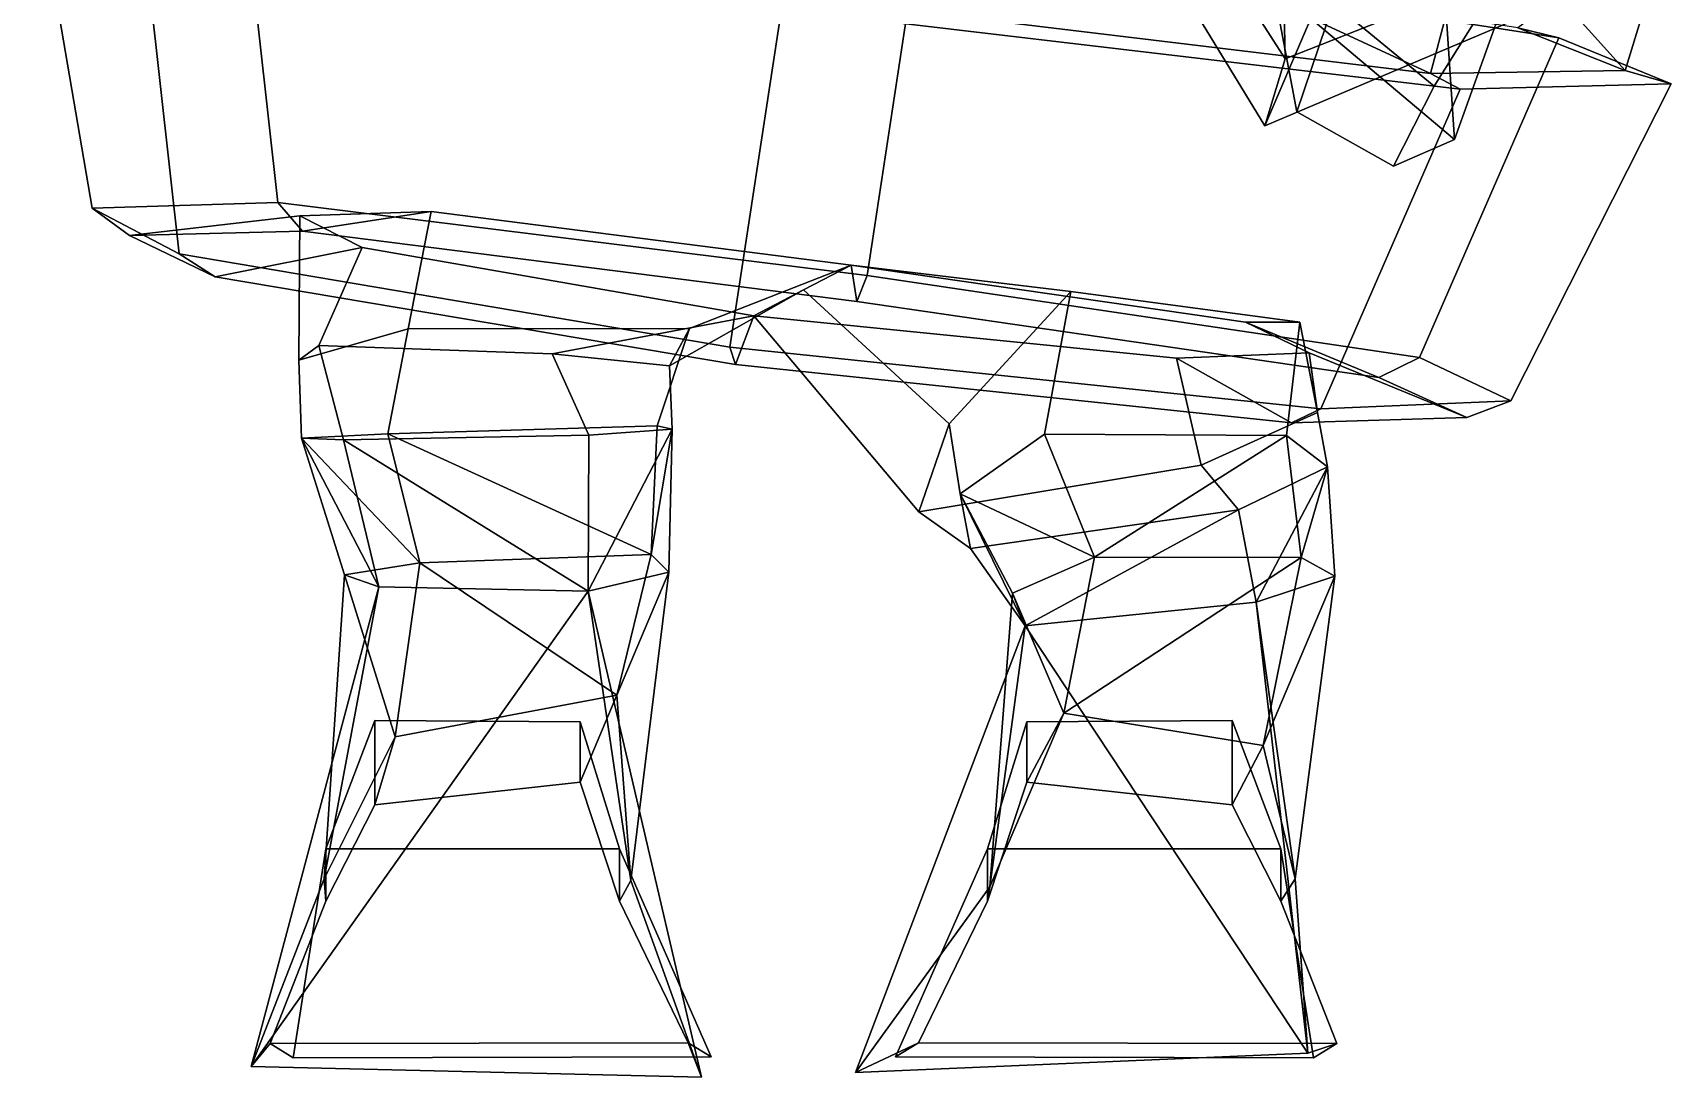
# Model space of a CAD drawing. Extents: x -165 to 138, y -156 to 341.
# Drawn here: x -125.7 to 137.9, y -156.1 to 11.7 of the extents above; entities that cross this region are included whole.
import ezdxf

# ---------------------------------------------------------------- set-up
doc = ezdxf.new("R2010")
doc.units = 0

msp = doc.modelspace()

# ---------------------------------------------------------------- linework, layer by layer
for points in [[(79.26339, 13.133499, 135.915558), (72.258568, -3.240616, 165.078476), (37.899254, 53.023712, 182.140381), (43.067955, 66.638611, 152.388382)], [(74.99118, 33.484436, 174.27446), (86.964859, 62.00174, 185.09491), (49.041519, 48.752563, 182.469772), (75.532425, 7.523346, 170.495575)], [(72.258568, -3.240616, 165.078476), (75.532425, 7.523346, 170.495575), (49.041519, 48.752563, 182.469772), (37.899254, 53.023712, 182.140381)], [(98.855461, 5.187561, -86.904182), (-3.486995, 17.540817, -109.273483), (2.524351, 49.820557, -101.643822)], [(98.855461, 5.187561, -86.904182), (2.524351, 49.820557, -101.643822), (106.113174, 32.380951, -77.856827)], [(77.369743, -1.003418, 270.188599), (83.276886, 16.389099, 276.25415), (84.416496, 46.185944, 230.299667), (73.572906, 19.157257, 204.325821)], [(83.276886, 16.389099, 276.25415), (99.474403, 3.10083, 271.42157), (114.226303, 26.768082, 208.231125), (84.416496, 46.185944, 230.299667)], [(-92.516701, 39.715836, 91.30304), (-125.720726, 39.245514, 9.986922), (-116.204163, -16.483505, 6.223562), (-86.341301, -15.559219, 87.797539)], [(8.335198, -27.321243, 114.606453), (16.590078, 26.96489, 117.052345), (-92.516701, 39.715836, 91.30304), (-86.341301, -15.559219, 87.797539)], [(102.702919, -5.424973, 195.972153), (101.15921, 18.044571, 169.269348), (115.30909, 42.077026, 178.640747), (114.226303, 26.768082, 208.231125)], [(-116.204163, -16.483505, 6.223562), (-125.720726, 39.245514, 9.986922), (-108.368538, 31.463089, -82.690552), (-102.193138, -23.811966, -86.196053)], [(79.26339, 13.133499, 135.915558), (135.042969, 33.690918, 156.129532), (128.395691, 20.605682, 185.821381), (72.258568, -3.240616, 165.078476)], [(73.572906, 19.157257, 204.325821), (74.99118, 33.484436, 174.27446), (101.15921, 18.044571, 169.269348), (102.702919, -5.424973, 195.972153)], [(74.99118, 33.484436, 174.27446), (75.532425, 7.523346, 170.495575), (117.599426, 24.193451, 185.258392), (101.15921, 18.044571, 169.269348)], [(130.167084, 5.662369, -9.695655), (98.855461, 5.187561, -86.904182), (106.113174, 32.380951, -77.856827)], [(130.167084, 5.662369, -9.695655), (106.113174, 32.380951, -77.856827), (137.86171, 30.88858, -12.254426)], [(-102.193138, -23.811966, -86.196053), (-108.368538, 31.463089, -82.690552), (-5.433877, 15.497955, -124.800201), (-13.698853, -38.792557, -127.244644)], [(112.883636, 12.490875, 67.072449), (130.167084, 5.662369, -9.695655), (137.86171, 30.88858, -12.254426)], [(8.335198, -27.321243, 114.606453), (97.105896, -40.484116, 73.639763), (119.501503, 10.908997, 74.940262), (16.590078, 26.96489, 117.052345)], [(16.590078, 26.96489, 117.052345), (119.501503, 10.908997, 74.940262), (112.883636, 12.490875, 67.072449), (15.648483, 27.55249, 104.816292)], [(92.923828, -9.721695, 255.043915), (102.702919, -5.424973, 195.972153), (114.226303, 26.768082, 208.231125), (99.474403, 3.10083, 271.42157)], [(72.258568, -3.240616, 165.078476), (128.395691, 20.605682, 185.821381), (117.599426, 24.193451, 185.258392), (75.532425, 7.523346, 170.495575)], [(77.369743, -1.003418, 270.188599), (73.572906, 19.157257, 204.325821), (102.702919, -5.424973, 195.972153), (92.923828, -9.721695, 255.043915)], [(103.649673, 2.656265, -99.053329), (-5.433877, 15.497955, -124.800201), (-3.486995, 17.540817, -109.273483), (98.855461, 5.187561, -86.904182)], [(77.369743, -1.003418, 270.188599), (92.923828, -9.721695, 255.043915), (99.474403, 3.10083, 271.42157), (83.276886, 16.389099, 276.25415)], [(81.254059, -48.736862, -100.353828), (-13.698853, -38.792557, -127.244644), (-5.433877, 15.497955, -124.800201), (103.649673, 2.656265, -99.053329)], [(119.501503, 10.908997, 74.940262), (97.105896, -40.484116, 73.639763), (111.791786, -47.461227, -11.372318), (137.528564, 3.477936, -10.329679)], [(137.528564, 3.477936, -10.329679), (130.167084, 5.662369, -9.695655), (112.883636, 12.490875, 67.072449), (119.501503, 10.908997, 74.940262)], [(103.649673, 2.656265, -99.053329), (98.855461, 5.187561, -86.904182), (130.167084, 5.662369, -9.695655), (137.528564, 3.477936, -10.329679)], [(111.791786, -47.461227, -11.372318), (81.254059, -48.736862, -100.353828), (103.649673, 2.656265, -99.053329), (137.528564, 3.477936, -10.329679)], [(-86.341301, -15.559219, 87.797539), (-116.204163, -16.483505, 6.223562), (-110.184654, -20.893631, 5.55912), (-82.39669, -20.188965, 78.848785)], [(8.335198, -27.321243, 114.606453), (-86.341301, -15.559219, 87.797539), (-82.39669, -20.188965, 78.848785), (6.675724, -31.45459, 102.157692)], [(-116.204163, -16.483505, 6.223562), (-102.193138, -23.811966, -86.196053), (-96.424858, -27.492271, -75.127846), (-110.184654, -20.893631, 5.55912)], [(-82.39669, -20.188965, 78.848785), (-110.184654, -20.893631, 5.55912), (-82.812599, -17.704498, 3.831028), (-61.696651, -17.014648, 62.122837)], [(-110.184654, -20.893631, 5.55912), (-96.424858, -27.492271, -75.127846), (-72.781464, -22.785599, -59.546707), (-82.812599, -17.704498, 3.831028)], [(-61.696651, -17.014648, 62.122837), (-82.812599, -17.704498, 3.831028), (-82.991768, -40.888733, 4.969349), (-65.424065, -35.879929, 42.787937)], [(-82.812599, -17.704498, 3.831028), (-72.781464, -22.785599, -59.546707), (-79.744598, -38.529007, -38.31179), (-82.991768, -40.888733, 4.969349)], [(6.675724, -31.45459, 102.157692), (-82.39669, -20.188965, 78.848785), (-61.696651, -17.014648, 62.122837), (5.794255, -25.62619, 81.393921)], [(5.794255, -25.62619, 81.393921), (-61.696651, -17.014648, 62.122837), (-65.424065, -35.879929, 42.787937), (-20.213848, -35.814865, 57.977783)], [(-96.424858, -27.492271, -75.127846), (-12.823437, -41.606201, -111.869827), (-9.86199, -33.7771, -90.452827), (-72.781464, -22.785599, -59.546707)], [(-72.781464, -22.785599, -59.546707), (-9.86199, -33.7771, -90.452827), (-42.245441, -39.890381, -66.791031), (-79.744598, -38.529007, -38.31179)], [(-102.193138, -23.811966, -86.196053), (-13.698853, -38.792557, -127.244644), (-12.823437, -41.606201, -111.869827), (-96.424858, -27.492271, -75.127846)], [(-1.880099, -29.62159, -2.841647), (5.794255, -25.62619, 81.393921), (-20.213848, -35.814865, 57.977783), (-23.416496, -41.822449, -4.602955)], [(21.541174, -51.158264, 0.321061), (41.077587, -29.858688, 58.12804), (5.794255, -25.62619, 81.393921), (-1.880099, -29.62159, -2.841647)], [(5.794255, -25.62619, 81.393921), (41.077587, -29.858688, 58.12804), (77.884239, -34.783234, 28.796585), (69.114471, -34.787903, 52.027321)], [(6.675724, -31.45459, 102.157692), (5.794255, -25.62619, 81.393921), (69.114471, -34.787903, 52.027321), (90.562958, -43.688919, 65.500397)], [(8.335198, -27.321243, 114.606453), (6.675724, -31.45459, 102.157692), (90.562958, -43.688919, 65.500397), (97.105896, -40.484116, 73.639763)], [(-9.86199, -33.7771, -90.452827), (-1.880099, -29.62159, -2.841647), (-23.416496, -41.822449, -4.602955), (-42.245441, -39.890381, -66.791031)], [(21.541174, -51.158264, 0.321061), (-1.880099, -29.62159, -2.841647), (-9.86199, -33.7771, -90.452827), (16.658457, -65.273346, -64.153442)], [(36.825344, -52.795563, 26.049795), (41.077587, -29.858688, 58.12804), (21.541174, -51.158264, 0.321061), (23.29467, -62.361908, 2.238448)], [(36.825344, -52.795563, 26.049795), (75.726479, -53.014069, 7.807915), (77.884239, -34.783234, 28.796585), (41.077587, -29.858688, 58.12804)], [(76.53479, -50.992233, -88.476234), (58.029663, -40.558853, -69.64222), (-9.86199, -33.7771, -90.452827), (-12.823437, -41.606201, -111.869827)], [(58.029663, -40.558853, -69.64222), (62.011806, -57.802757, -50.686378), (16.658457, -65.273346, -64.153442), (-9.86199, -33.7771, -90.452827)], [(-68.647255, -52.739471, 18.087334), (-65.424065, -35.879929, 42.787937), (-82.991768, -40.888733, 4.969349), (-82.529465, -53.460289, 3.251006)], [(-25.410162, -51.466652, 19.64609), (-20.213848, -35.814865, 57.977783), (-65.424065, -35.879929, 42.787937), (-68.647255, -52.739471, 18.087334)], [(-25.410162, -51.466652, 19.64609), (-23.011196, -51.999352, -7.975069), (-23.416496, -41.822449, -4.602955), (-20.213848, -35.814865, 57.977783)], [(69.114471, -34.787903, 52.027321), (77.884239, -34.783234, 28.796585), (80.720718, -49.324356, -11.106003), (79.38826, -39.742676, -8.687033)], [(90.562958, -43.688919, 65.500397), (69.114471, -34.787903, 52.027321), (79.38826, -39.742676, -8.687033), (104.701889, -50.090179, -11.025025)], [(75.726479, -53.014069, 7.807915), (82.332535, -58.0401, -10.892632), (80.720718, -49.324356, -11.106003), (77.884239, -34.783234, 28.796585)], [(-82.529465, -53.460289, 3.251006), (-82.991768, -40.888733, 4.969349), (-79.744598, -38.529007, -38.31179), (-75.785988, -53.700325, -16.646545)], [(-75.785988, -53.700325, -16.646545), (-79.744598, -38.529007, -38.31179), (-42.245441, -39.890381, -66.791031), (-36.39283, -52.944901, -33.790646)], [(81.254059, -48.736862, -100.353828), (76.53479, -50.992233, -88.476234), (-12.823437, -41.606201, -111.869827), (-13.698853, -38.792557, -127.244644)], [(-23.011196, -51.999352, -7.975069), (-36.39283, -52.944901, -33.790646), (-42.245441, -39.890381, -66.791031), (-23.416496, -41.822449, -4.602955)], [(79.38826, -39.742676, -8.687033), (80.720718, -49.324356, -11.106003), (62.011806, -57.802757, -50.686378), (58.029663, -40.558853, -69.64222)], [(104.701889, -50.090179, -11.025025), (79.38826, -39.742676, -8.687033), (58.029663, -40.558853, -69.64222), (76.53479, -50.992233, -88.476234)], [(97.105896, -40.484116, 73.639763), (90.562958, -43.688919, 65.500397), (104.701889, -50.090179, -11.025025), (111.791786, -47.461227, -11.372318)], [(82.332535, -58.0401, -10.892632), (67.998817, -64.968605, -26.091705), (62.011806, -57.802757, -50.686378), (80.720718, -49.324356, -11.106003)], [(111.791786, -47.461227, -11.372318), (104.701889, -50.090179, -11.025025), (76.53479, -50.992233, -88.476234), (81.254059, -48.736862, -100.353828)], [(-26.357294, -72.143997, 31.382845), (-25.410162, -51.466652, 19.64609), (-68.647255, -52.739471, 18.087334)], [(-36.487888, -78.008949, -17.551567), (-36.39283, -52.944901, -33.790646), (-23.011196, -51.999352, -7.975069)], [(-23.528807, -74.94381, 5.963484), (-36.487888, -78.008949, -17.551567), (-23.011196, -51.999352, -7.975069)], [(-26.357294, -72.143997, 31.382845), (-23.011196, -51.999352, -7.975069), (-25.410162, -51.466652, 19.64609)], [(-26.357294, -72.143997, 31.382845), (-23.528807, -74.94381, 5.963484), (-23.011196, -51.999352, -7.975069)], [(23.29467, -62.361908, 2.238448), (21.541174, -51.158264, 0.321061), (16.658457, -65.273346, -64.153442), (24.936644, -71.187149, -26.103464)], [(-63.538696, -73.492325, 29.495802), (-68.647255, -52.739471, 18.087334), (-82.529465, -53.460289, 3.251006)], [(-63.538696, -73.492325, 29.495802), (-82.529465, -53.460289, 3.251006), (-75.662033, -75.417847, 15.7935)], [(-75.662033, -75.417847, 15.7935), (-82.529465, -53.460289, 3.251006), (-70.123581, -77.30455, -2.311568)], [(-70.123581, -77.30455, -2.311568), (-82.529465, -53.460289, 3.251006), (-75.785988, -53.700325, -16.646545)], [(-36.487888, -78.008949, -17.551567), (-75.785988, -53.700325, -16.646545), (-36.39283, -52.944901, -33.790646)], [(-70.123581, -77.30455, -2.311568), (-75.785988, -53.700325, -16.646545), (-36.487888, -78.008949, -17.551567)], [(-26.357294, -72.143997, 31.382845), (-68.647255, -52.739471, 18.087334), (-63.538696, -73.492325, 29.495802)], [(44.897461, -72.568581, 42.407326), (36.825344, -52.795563, 26.049795), (23.29467, -62.361908, 2.238448)], [(44.897461, -72.568581, 42.407326), (75.726479, -53.014069, 7.807915), (36.825344, -52.795563, 26.049795)], [(44.897461, -72.568581, 42.407326), (78.107628, -72.633041, 26.202009), (75.726479, -53.014069, 7.807915)], [(78.107628, -72.633041, 26.202009), (82.332535, -58.0401, -10.892632), (75.726479, -53.014069, 7.807915)], [(67.998817, -64.968605, -26.091705), (24.936644, -71.187149, -26.103464), (16.658457, -65.273346, -64.153442), (62.011806, -57.802757, -50.686378)], [(70.85392, -79.794563, -5.207094), (67.998817, -64.968605, -26.091705), (82.332535, -58.0401, -10.892632)], [(83.474258, -75.627182, 9.051126), (70.85392, -79.794563, -5.207094), (82.332535, -58.0401, -10.892632)], [(78.107628, -72.633041, 26.202009), (83.474258, -75.627182, 9.051126), (82.332535, -58.0401, -10.892632)], [(44.897461, -72.568581, 42.407326), (23.29467, -62.361908, 2.238448), (31.702433, -78.371078, 20.460274)], [(33.737915, -83.586304, -5.914368), (23.29467, -62.361908, 2.238448), (24.936644, -71.187149, -26.103464)], [(31.702433, -78.371078, 20.460274), (23.29467, -62.361908, 2.238448), (33.737915, -83.586304, -5.914368)], [(33.737915, -83.586304, -5.914368), (24.936644, -71.187149, -26.103464), (67.998817, -64.968605, -26.091705)], [(70.85392, -79.794563, -5.207094), (33.737915, -83.586304, -5.914368), (67.998817, -64.968605, -26.091705)], [(-67.470474, -101.409157, 13.24047), (-63.538696, -73.492325, 29.495802), (-75.662033, -75.417847, 15.7935)], [(-67.470474, -101.409157, 13.24047), (-31.870682, -94.735519, 17.533636), (-63.538696, -73.492325, 29.495802)], [(-31.870682, -94.735519, 17.533636), (-26.357294, -72.143997, 31.382845), (-63.538696, -73.492325, 29.495802)], [(-31.870682, -94.735519, 17.533636), (-23.528807, -74.94381, 5.963484), (-26.357294, -72.143997, 31.382845)], [(39.956184, -97.608353, 24.765718), (44.897461, -72.568581, 42.407326), (31.702433, -78.371078, 20.460274)], [(39.956184, -97.608353, 24.765718), (78.107628, -72.633041, 26.202009), (44.897461, -72.568581, 42.407326)], [(71.952118, -102.815956, 9.176119), (78.107628, -72.633041, 26.202009), (39.956184, -97.608353, 24.765718)], [(71.952118, -102.815956, 9.176119), (83.474258, -75.627182, 9.051126), (78.107628, -72.633041, 26.202009)], [(-78.917381, -124.246262, -1.504111), (-67.470474, -101.409157, 13.24047), (-75.662033, -75.417847, 15.7935)], [(-78.917381, -124.246262, -1.504111), (-75.662033, -75.417847, 15.7935), (-70.123581, -77.30455, -2.311568)], [(-29.652149, -124.494301, -8.846754), (-36.487888, -78.008949, -17.551567), (-23.528807, -74.94381, 5.963484)], [(-29.652149, -124.494301, -8.846754), (-23.528807, -74.94381, 5.963484), (-31.870682, -94.735519, 17.533636)], [(77.120422, -124.237869, -9.851164), (70.85392, -79.794563, -5.207094), (83.474258, -75.627182, 9.051126)], [(77.120422, -124.237869, -9.851164), (83.474258, -75.627182, 9.051126), (71.952118, -102.815956, 9.176119)], [(-90.624496, -154.410217, -25.629381), (-78.917381, -124.246262, -1.504111), (-70.123581, -77.30455, -2.311568)], [(-90.624496, -154.410217, -25.629381), (-70.123581, -77.30455, -2.311568), (-36.487888, -78.008949, -17.551567)], [(-18.294857, -156.123352, -38.240871), (-90.624496, -154.410217, -25.629381), (-36.487888, -78.008949, -17.551567)], [(-18.294857, -156.123352, -38.240871), (-36.487888, -78.008949, -17.551567), (-29.652149, -124.494301, -8.846754)], [(28.080847, -125.50943, -1.395503), (39.956184, -97.608353, 24.765718), (31.702433, -78.371078, 20.460274)], [(28.080847, -125.50943, -1.395503), (31.702433, -78.371078, 20.460274), (33.737915, -83.586304, -5.914368)], [(79.153503, -152.272034, -38.269379), (33.737915, -83.586304, -5.914368), (70.85392, -79.794563, -5.207094)], [(79.153503, -152.272034, -38.269379), (70.85392, -79.794563, -5.207094), (77.120422, -124.237869, -9.851164)], [(6.497512, -155.349548, -27.666529), (28.080847, -125.50943, -1.395503), (33.737915, -83.586304, -5.914368)], [(6.497512, -155.349548, -27.666529), (33.737915, -83.586304, -5.914368), (79.153503, -152.272034, -38.269379)], [(-31.870682, -94.735519, 17.533636), (-67.470474, -101.409157, 13.24047), (-70.777412, -112.334427, 35.947453), (-37.787899, -108.736435, 35.947453)], [(-29.652149, -124.494301, -8.846754), (-31.870682, -94.735519, 17.533636), (-37.787899, -108.736435, 35.947453), (-31.473774, -127.827744, 43.725594)], [(-31.473774, -119.444244, 102.617195), (-37.787899, -98.998032, 87.801697), (-70.777412, -98.812729, 87.801697), (-78.613716, -119.444244, 102.617195)], [(-78.613716, -119.444244, 102.617195), (-70.777412, -98.812729, 87.801697), (-70.777412, -112.334427, 35.947453), (-78.613716, -127.827744, 43.725594)], [(-37.787899, -98.998032, 87.801697), (-37.787899, -108.736435, 35.947453), (-70.777412, -112.334427, 35.947453), (-70.777412, -98.812729, 87.801697)], [(-31.473774, -119.444244, 102.617195), (-31.473774, -127.827744, 43.725594), (-37.787899, -108.736435, 35.947453), (-37.787899, -98.998032, 87.801697)], [(28.080847, -125.50943, -1.395503), (27.673773, -127.827744, 43.725594), (33.987896, -108.736435, 35.947453), (39.956184, -97.608353, 24.765718)], [(27.673773, -119.444244, 102.617195), (74.813721, -119.444244, 102.617195), (66.977409, -98.812729, 87.801697), (33.987896, -98.998032, 87.801697)], [(27.673773, -119.444244, 102.617195), (33.987896, -98.998032, 87.801697), (33.987896, -108.736435, 35.947453), (27.673773, -127.827744, 43.725594)], [(39.956184, -97.608353, 24.765718), (33.987896, -108.736435, 35.947453), (66.977409, -112.334427, 35.947453), (71.952118, -102.815956, 9.176119)], [(33.987896, -98.998032, 87.801697), (66.977409, -98.812729, 87.801697), (66.977409, -112.334427, 35.947453), (33.987896, -108.736435, 35.947453)], [(74.813721, -119.444244, 102.617195), (74.813721, -127.827744, 43.725594), (66.977409, -112.334427, 35.947453), (66.977409, -98.812729, 87.801697)], [(-78.917381, -124.246262, -1.504111), (-78.613716, -127.827744, 43.725594), (-70.777412, -112.334427, 35.947453), (-67.470474, -101.409157, 13.24047)], [(77.120422, -124.237869, -9.851164), (71.952118, -102.815956, 9.176119), (66.977409, -112.334427, 35.947453), (74.813721, -127.827744, 43.725594)], [(-83.890282, -153.02951, 102.617195), (-78.613716, -119.444244, 102.617195), (-78.613716, -127.827744, 43.725594), (-87.594154, -150.723206, 36.317848)], [(-16.70689, -152.844193, 102.617195), (-31.473774, -119.444244, 102.617195), (-78.613716, -119.444244, 102.617195), (-83.890282, -153.02951, 102.617195)], [(-16.70689, -152.844193, 102.617195), (-20.410763, -150.61731, 32.613968), (-31.473774, -127.827744, 43.725594), (-31.473774, -119.444244, 102.617195)], [(12.906889, -152.844193, 102.617195), (80.090286, -153.02951, 102.617195), (74.813721, -119.444244, 102.617195), (27.673773, -119.444244, 102.617195)], [(12.906889, -152.844193, 102.617195), (27.673773, -119.444244, 102.617195), (27.673773, -127.827744, 43.725594), (16.610764, -150.61731, 32.613968)], [(80.090286, -153.02951, 102.617195), (83.794151, -150.723206, 36.317848), (74.813721, -127.827744, 43.725594), (74.813721, -119.444244, 102.617195)], [(-90.624496, -154.410217, -25.629381), (-87.594154, -150.723206, 36.317848), (-78.613716, -127.827744, 43.725594), (-78.917381, -124.246262, -1.504111)], [(-18.294857, -156.123352, -38.240871), (-29.652149, -124.494301, -8.846754), (-31.473774, -127.827744, 43.725594), (-20.410763, -150.61731, 32.613968)], [(6.497512, -155.349548, -27.666529), (16.610764, -150.61731, 32.613968), (27.673773, -127.827744, 43.725594), (28.080847, -125.50943, -1.395503)], [(79.153503, -152.272034, -38.269379), (77.120422, -124.237869, -9.851164), (74.813721, -127.827744, 43.725594), (83.794151, -150.723206, 36.317848)], [(-90.624496, -154.410217, -25.629381), (-18.294857, -156.123352, -38.240871), (-20.410763, -150.61731, 32.613968), (-87.594154, -150.723206, 36.317848)], [(-83.890282, -153.02951, 102.617195), (-87.594154, -150.723206, 36.317848), (-20.410763, -150.61731, 32.613968), (-16.70689, -152.844193, 102.617195)], [(79.153503, -152.272034, -38.269379), (83.794151, -150.723206, 36.317848), (16.610764, -150.61731, 32.613968), (6.497512, -155.349548, -27.666529)], [(80.090286, -153.02951, 102.617195), (12.906889, -152.844193, 102.617195), (16.610764, -150.61731, 32.613968), (83.794151, -150.723206, 36.317848)]]:
    msp.add_3dface(points)

doc.saveas('drawing.dxf')
